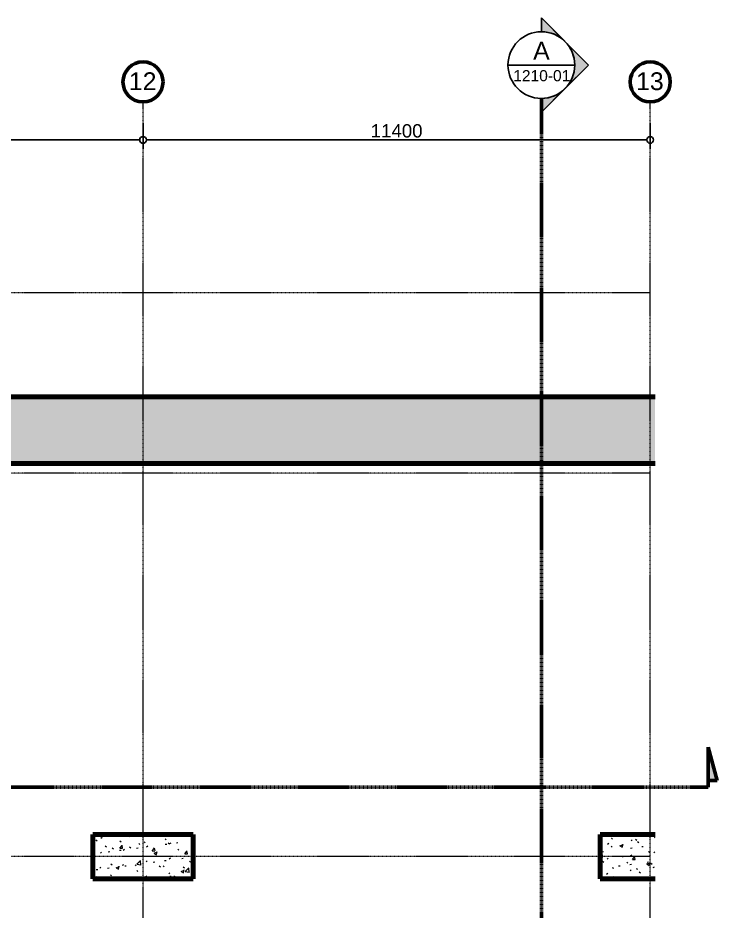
# Model space of a CAD drawing. Header units: millimetres. Extents: x -853236 to -774632, y -17723 to 22431.
# Drawn here: x -793095 to -777379, y 2354 to 22431 of the extents above; entities that cross this region are included whole.
import ezdxf

# ---------------------------------------------------------------- set-up
doc = ezdxf.new("R2010")
doc.units = ezdxf.units.MM
doc.linetypes.add('DPA_Grid _ Level 100', pattern=[10, 5.5, -1.6, 1.3, -1.6])
for name, color, linetype, lineweight in [('A-ANNO-DIMS', 1, 'Continuous', 9), ('A-COLS', 5, 'Continuous', 70), ('A-COLS-E', 1, 'Continuous', 35), ('A-WALL', 5, 'Continuous', 35), ('A-WALL-PATT', 1, 'Continuous', 35), ('G-ANNO-SECL', 3, 'Continuous', 9), ('S-GRID', 251, 'Continuous', 9), ('S-GRID-IDEN', 3, 'Continuous', 50)]:
    doc.layers.add(name, color=color, linetype=linetype, lineweight=lineweight)
doc.styles.add('Arial', font='arial.ttf', dxfattribs={"height": 399.9999999999995})
doc.styles.add('Arial_1', font='arial.ttf', dxfattribs={"height": 249.9999999999997})
doc.styles.add('Arial_2', font='arial.ttf', dxfattribs={"height": 299.9999999999999})
doc.dimstyles.new('DPA-DIM-3_0_C-C', dxfattribs={"dimscale": 304.8, "dimtxt": 306.077819987091, "dimasz": 0.4921259842519685, "dimexe": 0.6561679790026247, "dimexo": 0.0625, "dimgap": 0.1640419947506562, "dimtad": 1, "dimdec": 0, "dimzin": 0, "dimdsep": 46, "dimtxsty": 'Arial_2', "dimblk1": 'DOTBLANK', "dimblk2": 'DOTBLANK', "dimsah": 1, "dimcen": 0.09, "dimdle": 0.6561679790026247, "dimadec": 8, "dimazin": 0, "dimtfac": 1, "dimtdec": 4, "dimtix": 1, "dimtmove": 0, "dimatfit": 3, "dimfxl": 1.312335958005249, "dimfxlon": 1, "dimtvp": 1, "dimtolj": 1, "dimtzin": 0, "dimarcsym": 2})
pattern_1 = [(49.99999999999999, (0, 0), (728.73650110752, -63.75582262483607), [76.2, -838.2]), (355, (0, 0), (-140.9716152248045, 764.2276025857151), [60.96, -670.56]), (100.451, (60.728, -5.313), (587.770006663837, 700.4667512811675), [64.76, -712.36]), (46.184, (0, 203.2), (1084.316239662759, -168.1709612287867), [114.3, -1257.3]), (96.636, (90.36, 189.186), (949.6099128555585, 989.7098464133105), [97.14, -1068.54]), (351.184, (0, 203.2), (949.620552888774, 989.7011531044203), [91.44, -1005.84]), (21, (101.6, 152.4), (606.4578690252075, -409.0605652741465), [76.2, -838.2]), (326, (101.6, 152.4), (247.208340968463, 736.752917204011), [60.96, -670.56]), (71.45100000000001, (152.138, 118.312), (853.6682507774542, 327.6854711435369), [64.76, -712.36]), (37.50000000000001, (0, 0), (12.35469342532113, 338.2201185742302), [33.528, -628.904, 33.528, -647.192, -673.1]), (37.50000000000001, (0, 0), (12.35469342532113, 338.2201185742302), [-1343.152, 33.528, -639.572]), (7.499999999999999, (0, 0), (267.2788744354337, 400.7221270887442), [33.528, -354.584, 33.528, -613.664, -256.54]), (7.499999999999999, (0, 0), (267.2788744354337, 400.7221270887442), [-1035.304, 33.528, -223.012]), (327.5, (-226.568, 0), (542.363331518853, -22.91534459201296), [33.528, -220.472, 33.528, -758.952, -1051.56]), (327.5, (-226.568, 0), (542.363331518853, -22.91534459201296), [-1046.48, 33.528, -1018.032]), (317.5, (-328.168, 0), (592.5169587678777, 101.7071067647936), [33.528, -296.672, 33.528, -492.76, -746.76]), (317.5, (-328.168, 0), (592.5169587678777, 101.7071067647936), [-856.488, 33.528, -713.232])]

# ---------------------------------------------------------------- blocks, each defined once
blk = doc.blocks.new('Section - Section Head-531884-4231-01 ENLARGED MULTI-PURPOSE LEVEL - REFLECTED CEILING PLAN - SHEET 2')
at = {"layer": 'G-ANNO-SECL'}
h = blk.add_hatch(color=256, dxfattribs=at)
edge = h.paths.add_edge_path()
edge.add_line((-12.8033008588991, 5.303300858899112), (-7.499999999999998, 10.6066017177982))
edge.add_line((-7.500000000000001, 10.6066017177982), (-2.196699141100899, 5.303300858899109))
edge.add_arc((-7.5, 3.172462292866385e-15), 7.49999999999999, 45.00000000000036, 135.0000000000004)
h = blk.add_hatch(color=256, dxfattribs=at)
edge = h.paths.add_edge_path()
edge.add_arc((-7.500000000000009, -6.465757076301381e-15), 7.500000000000015, 4.120090534367842e-13, 45.0000000000001)
edge.add_line((-2.196699141100899, 5.303300858899109), (3.106601717798219, 0))
edge.add_line((3.106601717798219, 0), (0, 0))
edge = h.paths.add_edge_path()
edge.add_line((-15, 0), (-18.10660171779822, 0))
edge.add_line((-18.10660171779822, 1.057487430955462e-15), (-12.8033008588991, 5.303300858899109))
edge.add_arc((-7.499999999999996, -4.350782214390458e-15), 7.499999999999998, 135.0000000000003, 180)
at = {"layer": 'G-ANNO-SECL', "lineweight": 25}
for p, q in [((-7.500000000000001, 10.6066017177982), (-18.10660171779822, 0)), ((-7.499999999999998, 10.6066017177982), (-12.8033008588991, 5.303300858899112)), ((3.106601717798219, 0), (-7.500000000000001, 10.6066017177982)), ((-2.196699141100899, 5.303300858899109), (-7.500000000000001, 10.6066017177982)), ((-12.8033008588991, 5.303300858899109), (-18.10660171779822, 1.057487430955462e-15)), ((3.106601717798219, -2.643718577388654e-16), (-2.196699141100899, 5.303300858899109)), ((-18.10660171779822, 0), (-15, 0)), ((-18.10660171779822, 0), (-15, 0)), ((-1.057487430955462e-15, 0), (3.106601717798219, 0)), ((0, 0), (3.106601717798219, 0))]:
    blk.add_line(p, q, dxfattribs=at)
blk.add_circle((-7.5, 2.94478392280521e-16), 7.500000000000004, dxfattribs=at)
for centre, radius, start, end in [((-7.5, 3.172462292866385e-15), 7.49999999999999, 45.00000000000036, 135.0000000000004), ((-7.499999999999996, -4.350782214390458e-15), 7.499999999999998, 135.0000000000003, 180), ((-7.500000000000009, -6.465757076301381e-15), 7.500000000000015, 4.120090534367842e-13, 45.0000000000001)]:
    blk.add_arc(centre, radius, start, end, dxfattribs=at)
blk = doc.blocks.new('Section - AEC_Section Tail - Filled-3249564-4231-01 ENLARGED MULTI-PURPOSE LEVEL - REFLECTED CEILING PLAN - SHEET 2')
at = {"layer": 'G-ANNO-SECL'}
blk.add_hatch(color=256, dxfattribs=at).paths.add_polyline_path([(0, 1.535898384862291), (-1.999999999999996, 1.535898384862298), (0, 8.999999999999996)])
at = {"layer": 'G-ANNO-SECL', "lineweight": 50}
for p, q in [((-2.025454216462749e-17, 8.999999999999996), (-1.999999999999996, 1.535898384862298)), ((-1.170039919453948e-17, 8.999999999999996), (-1.45601557120579e-14, 0)), ((0, 1.535898384862291), (0, 8.999999999999996)), ((-1.999999999999996, 1.535898384862298), (0, 1.535898384862291))]:
    blk.add_line(p, q, dxfattribs=at)
blk = doc.blocks.new('Grid - 100 Scale-2291345-4231-01 ENLARGED MULTI-PURPOSE LEVEL - REFLECTED CEILING PLAN - SHEET 2')
at = {"layer": 'S-GRID-IDEN'}
blk.add_circle((5.082197683377891e-20, 0), 4.500000000000004, dxfattribs=at)
blk = doc.blocks.new('_DotBlank')
at = {"color": 0, "linetype": 'ByBlock', "lineweight": -2}
blk.add_line((-0.5, 0), (-1, 0), dxfattribs=at)
blk.add_circle((0, 0), 0.5, dxfattribs=at)
blk = doc.blocks.new('*D476')
at = {"layer": 'A-ANNO-DIMS', "color": 0, "lineweight": -2, "transparency": 16777216}
for p, q in [((45600.00000000012, 16488.78019102896), (45600.00000000012, 15907.83019102896)), ((57000.00000000023, 16488.78019102896), (57000.00000000023, 15907.83019102896)), ((45750.00000000012, 16107.83019102896), (56850.00000000023, 16107.83019102896))]:
    blk.add_line(p, q, dxfattribs=at)
at = {"layer": 'Defpoints', "color": 0, "transparency": 16777216}
for p in [(45600.00000000012, 16507.83019102896), (57000.00000000023, 16507.83019102896), (57000.00000000023, 16107.83019102896)]:
    blk.add_point(p, dxfattribs=at)
at = {"layer": 'A-ANNO-DIMS', "color": 0, "lineweight": -2, "transparency": 16777216, "xscale": 150, "yscale": 150, "zscale": 150, "rotation": 180}
blk.add_blockref('_DotBlank', (45600.00000000012, 16107.83019102896), dxfattribs=at)
at = {"layer": 'A-ANNO-DIMS', "color": 0, "lineweight": -2, "transparency": 16777216, "xscale": 150, "yscale": 150, "zscale": 150}
blk.add_blockref('_DotBlank', (57000.00000000023, 16107.83019102896), dxfattribs=at)
at = {"layer": 'A-ANNO-DIMS', "color": 0, "transparency": 16777216, "insert": (51300.00000000017, 16311.00208734547), "char_height": 299.9999999999999, "width": 1384.413524249304, "attachment_point": 5, "style": 'Arial_2'}
blk.add_mtext('\\A1;11400', dxfattribs=at)
blk = doc.blocks.new('*D477')
at = {"layer": 'A-ANNO-DIMS', "color": 0, "lineweight": -2, "transparency": 16777216}
for p, q in [((57000.00000000023, 16488.78019102896), (57000.00000000023, 15907.83019102896)), ((68400.00000000023, 16488.78019102896), (68400.00000000023, 15907.83019102896)), ((57150.00000000023, 16107.83019102896), (68250.00000000023, 16107.83019102896))]:
    blk.add_line(p, q, dxfattribs=at)
at = {"layer": 'Defpoints', "color": 0, "transparency": 16777216}
for p in [(57000.00000000023, 16507.83019102896), (68400.00000000023, 16507.83019102896), (68400.00000000023, 16107.83019102896)]:
    blk.add_point(p, dxfattribs=at)
at = {"layer": 'A-ANNO-DIMS', "color": 0, "lineweight": -2, "transparency": 16777216, "xscale": 150, "yscale": 150, "zscale": 150, "rotation": 180}
blk.add_blockref('_DotBlank', (57000.00000000023, 16107.83019102896), dxfattribs=at)
at = {"layer": 'A-ANNO-DIMS', "color": 0, "lineweight": -2, "transparency": 16777216, "xscale": 150, "yscale": 150, "zscale": 150}
blk.add_blockref('_DotBlank', (68400.00000000023, 16107.83019102896), dxfattribs=at)
at = {"layer": 'A-ANNO-DIMS', "color": 0, "transparency": 16777216, "insert": (62700.00000000023, 16311.00208734547), "char_height": 299.9999999999999, "width": 1384.413524249304, "attachment_point": 5, "style": 'Arial_2'}
blk.add_mtext('\\A1;11400', dxfattribs=at)
blk = doc.blocks.new('*U453')
at = {"layer": 'S-GRID', "linetype": 'DPA_Grid _ Level 100'}
for p, q in [((57000.00000000023, -21302.24554821523), (57000.00000000023, 16961.98975270873)), ((68400.00000000023, -21302.24554821523), (68400.00000000023, 16961.98975270872)), ((68400.00000000023, 12672.99717376995), (-4606.475619991776, 12672.9971737702)), ((68400.00000000023, 8614.999995810036), (-4606.475619991776, 8614.999995810284)), ((68400.00000000023, -2.305569068994373e-10), (-4606.475619991776, 1.546140993013978e-11))]:
    blk.add_line(p, q, dxfattribs=at)
at = {"layer": 'S-GRID-IDEN', "xscale": 99.99999999999993, "yscale": 99.99999999999993, "zscale": 99.99999999999993}
for p in [(57000.0000000007, 17411.98975270872), (68400.00000000081, 17411.98975270871)]:
    blk.add_blockref('Grid - 100 Scale-2291345-4231-01 ENLARGED MULTI-PURPOSE LEVEL - REFLECTED CEILING PLAN - SHEET 2', p, dxfattribs=at)
at = {"layer": 'S-GRID-IDEN', "lineweight": 9, "char_height": 399.9999999999995, "width": 753.5862499999992, "attachment_point": 1, "style": 'Arial'}
for s, insert in [('12', (56681.20958022436, 17627.88570960846)), ('13', (68081.20958022436, 17627.88570960845))]:
    blk.add_mtext(s, dxfattribs=dict(at, insert=insert))
at = {"layer": 'A-ANNO-DIMS'}
for base, p1, p2, override, picture, middle in [((57000.00000000023, 16107.83019102896), (45600.00000000012, 16507.83019102896), (57000.00000000023, 16507.83019102896), {"dimpost": '<>', "dimfxl": 11400.00000000012}, '*D476', (51300.00000000017, 16311.00208734547)), ((68400.00000000023, 16107.83019102896), (57000.00000000023, 16507.83019102896), (68400.00000000023, 16507.83019102896), {"dimpost": '<>', "dimfxl": 11400}, '*D477', (62700.00000000023, 16311.00208734547))]:
    dim = blk.add_linear_dim(base=base, p1=p1, p2=p2, dimstyle='DPA-DIM-3_0_C-C', override=override, dxfattribs=at)
    dim.commit()
    dim.dimension.update_dxf_attribs({"geometry": picture, "text_midpoint": middle})

msp = doc.modelspace()

# ---------------------------------------------------------------- hatches: boundary and pattern name
at = {"layer": 'A-COLS-E', "lineweight": 9}
h = msp.add_hatch(dxfattribs=at)
h.set_pattern_fill('FP_1', color=256, style=0, pattern_type=2)
h.set_pattern_definition(pattern_1)
h.paths.add_polyline_path([(-789157.3738588053, 3079.020542402281), (-789157.3738588053, 4079.020542402279), (-791407.3738588054, 4079.020542402383), (-791407.3738588054, 3079.020542402381)])
h = msp.add_hatch(dxfattribs=at)
h.set_pattern_fill('FP_1', color=256, style=0, pattern_type=2)
h.set_pattern_definition(pattern_1)
h.paths.add_polyline_path([(-778775.0281909046, 3079.020542402294), (-778775.0281909046, 4079.020542402297), (-780007.3738588052, 4079.020542402352), (-780007.3738588052, 3079.02054240235)])
at = {"layer": 'A-WALL-PATT', "lineweight": 9}
h = msp.add_hatch(dxfattribs=at)
h.set_pattern_fill('FP_1', color=256, style=0, pattern_type=2)
h.set_pattern_definition(pattern_1)
h.paths.add_polyline_path([(-778775.0281909046, 12414.02053821645), (-778775.0281909046, 13914.02053821645), (-847407.3738588033, 13914.02053821667), (-847407.3738588033, 12414.02053821667), (-814073.7629305024, 12414.02053821656)])

# ---------------------------------------------------------------- linework, layer by layer
at = {"layer": 'A-COLS'}
for p, q in [((-791407.3738588045, 3079.020542402374), (-791407.3738588045, 4079.020542402375)), ((-791407.3738588045, 4079.020542402375), (-789157.3738588046, 4079.020542402271)), ((-789157.3738588046, 4079.020542402271), (-789157.3738588046, 3079.02054240227)), ((-780007.3738588045, 3079.020542402344), (-780007.3738588045, 4079.020542402345)), ((-780007.3738588045, 4079.020542402345), (-778775.028190904, 4079.020542402288)), ((-789157.3738588046, 3079.02054240227), (-791407.3738588045, 3079.020542402374)), ((-778775.028190904, 3079.020542402287), (-780007.3738588045, 3079.020542402344))]:
    msp.add_line(p, q, dxfattribs=at)
at = {"layer": 'A-WALL', "color": 7, "lineweight": 70}
for p, q in [((-847407.3738588025, 13914.02053821666), (-778775.0281909038, 13914.02053821643)), ((-778775.0281909038, 12414.02053821643), (-847407.3738588025, 12414.02053821666))]:
    msp.add_line(p, q, dxfattribs=at)
at = {"layer": 'G-ANNO-SECL', "lineweight": 25}
msp.add_line((-782079.4206103795, 21370.37665492342), (-780579.4206103795, 21370.37665492342), dxfattribs=at)
at = {"layer": 'G-ANNO-SECL', "linetype": 'DPA_Grid _ Level 100', "lineweight": 50}
for p, q in [((-781329.42061038, 20620.37665492344), (-781329.42061038, -17069.79365552828)), ((-851424.863632751, 5139.895421714681), (-777579.1399208354, 5139.895421714628))]:
    msp.add_line(p, q, dxfattribs=at)

# ---------------------------------------------------------------- block references
msp.add_blockref('*U453', (-847282.3738653886, 3579.020542407092))
at = {"layer": 'G-ANNO-SECL', "lineweight": 25, "xscale": 99.99999999999993, "yscale": 99.99999999999993, "zscale": 99.99999999999993, "rotation": 269.9999999999996}
msp.add_blockref('Section - Section Head-531884-4231-01 ENLARGED MULTI-PURPOSE LEVEL - REFLECTED CEILING PLAN - SHEET 2', (-781329.4206103795, 20620.37665492342), dxfattribs=at)
at = {"layer": 'G-ANNO-SECL', "lineweight": 25, "extrusion": (0, 0, -1), "xscale": 99.99999999999993, "yscale": 99.99999999999993, "zscale": 99.99999999999993}
msp.add_blockref('Section - AEC_Section Tail - Filled-3249564-4231-01 ENLARGED MULTI-PURPOSE LEVEL - REFLECTED CEILING PLAN - SHEET 2', (777579.1399208348, 5139.895421714625), dxfattribs=at)

# ---------------------------------------------------------------- texts
at = {"layer": 'G-ANNO-SECL', "lineweight": 25, "attachment_point": 1}
for s, insert, char_height, width, style in [('A', (-781514.2989571709, 21892.38263758), 399.9999999999995, 456.9618749999995, 'Arial'), ('1210-01', (-781960.798957171, 21256.60076007056), 249.9999999999997, 1539.239999999998, 'Arial_1')]:
    msp.add_mtext(s, dxfattribs=dict(at, insert=insert, char_height=char_height, width=width, style=style))

doc.saveas('drawing.dxf')
